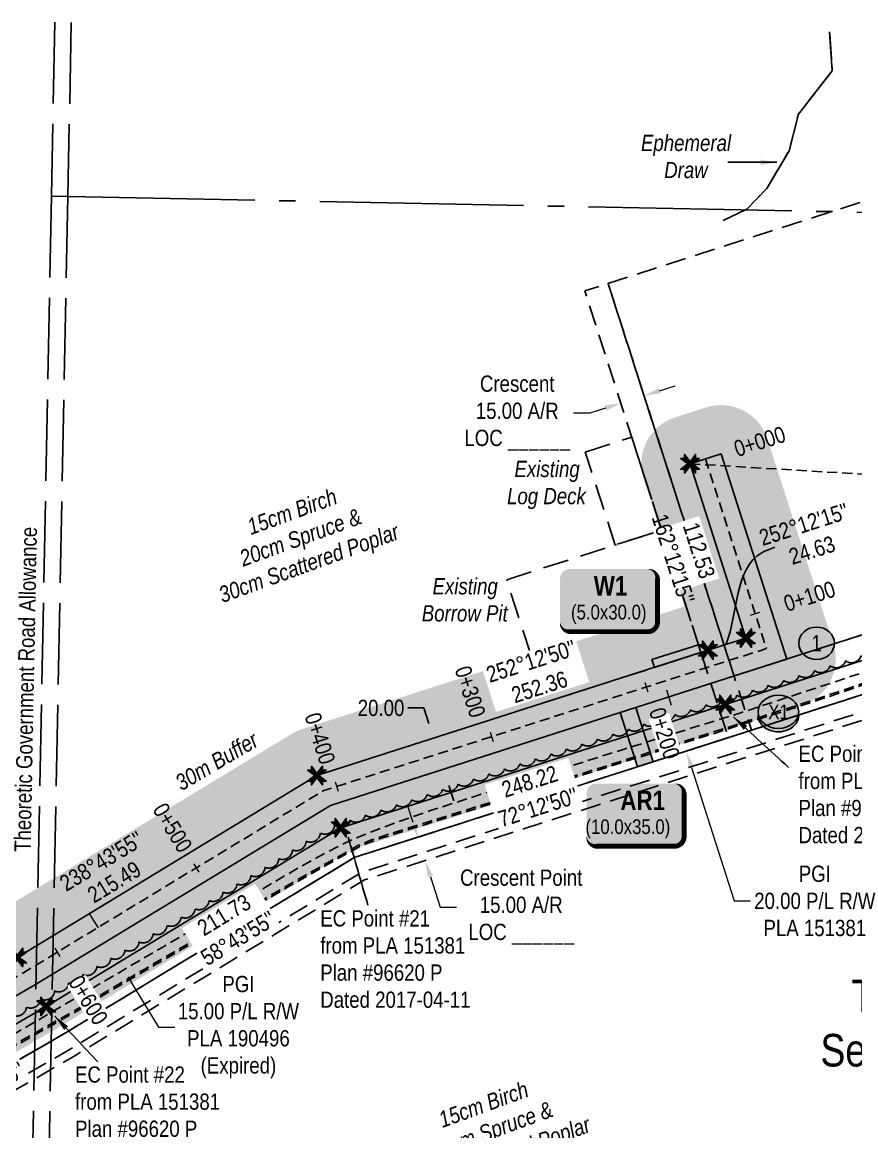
# Model space of a CAD drawing. Extents: x 407349 to 413136, y 6049626 to 6052845.
# Drawn here: x 410971 to 411483, y 6050154 to 6050836 of the extents above; entities that cross this region are included whole.
import ezdxf
from ezdxf.enums import TextEntityAlignment as Align

# ---------------------------------------------------------------- set-up
doc = ezdxf.new("R2010")
doc.units = 0
doc.header["$LTSCALE"] = 5
doc.header["$PDSIZE"] = 5
for name, pattern in [('0', [1, 1, 0]), ('foc-ACCESSROAD', [3.75, 2.5, -1.25]), ('foc-QUARTERLINE', [33, 25, -3, 2, -3]), ('foc-TIELINE', [1.875, 1.25, -0.625]), ('foc-TOPO-ephemeral', [6.25, 3.125, -0.625, 0.625, -0.625, 0.625, -0.625]), ('foc-UNSURVEYED', [12.5, 10, -2.5]), ('HIDDEN2', [4.7625, 3.175, -1.5875]), ('UG_PIPE', [1.875, 1.25, -0.625])]:
    doc.linetypes.add(name, pattern=pattern)
doc.layers.get('Defpoints').update_dxf_attribs({"color": 9})
for name, color, linetype in [('AS-PIPE-UG', 44, 'UG_PIPE'), ('C-WS', 13, 'foc-ACCESSROAD'), ('F-AR', 190, 'foc-ACCESSROAD'), ('F-RW', 190, 'Continuous'), ('L-BD', 7, 'Continuous'), ('L-DESC', 3, 'Continuous'), ('L-MON', 1, 'Continuous'), ('L-QSEC', 8, 'foc-QUARTERLINE'), ('L-ROAD-T', 7, 'Continuous'), ('L-TIE', 7, 'foc-TIELINE'), ('L-USEC', 7, 'foc-UNSURVEYED'), ('P-BUFFER-H 30m', 51, 'Continuous'), ('P-BUFFER-T', 40, 'Continuous'), ('P-CROSSINGS', 250, 'Continuous'), ('P-ELEVATION', 7, 'Continuous'), ('P-PROPOSED', 10, 'Continuous'), ('P-PROPOSED-H', 21, 'Continuous'), ('P-TEMP-BLOCKS', 250, 'Continuous'), ('P-TEMP-H', 41, 'Continuous'), ('P-TEMP_WORKSPACE', 46, 'Continuous'), ('P-TXT', 4, 'Continuous'), ('P-WORKAREA', 113, 'Continuous'), ('P-WORKAREA-H', 111, 'Continuous'), ('T-BUSH', 110, '0'), ('T-BUSH-T', 110, 'Continuous'), ('T-DRAW', 143, 'foc-TOPO-ephemeral'), ('T-EXISTING TFA', 220, 'HIDDEN2'), ('T-EXISTING TFA-T', 220, 'Continuous'), ('T-TIE', 201, 'foc-TIELINE'), ('T-WATER-T', 170, 'Continuous')]:
    doc.layers.add(name, color=color, linetype=linetype)
for name, color, linetype, lineweight in [('C-AR-T', 13, 'Continuous', 9), ('F-AR-T', 190, 'Continuous', 9), ('F-RW-T', 190, 'Continuous', 9), ('T-TIE-T', 201, 'Continuous', 18)]:
    doc.layers.add(name, color=color, linetype=linetype, lineweight=lineweight)
doc.styles.add('175L', font='ARIALN.TTF', dxfattribs={"height": 20})
doc.styles.add('80', font='ARIALN.TTF', dxfattribs={"height": 10})
doc.styles.add('80CG', font='ARIALN.TTF', dxfattribs={"height": 10})
doc.styles.add('80L', font='ARIALN.TTF', dxfattribs={"height": 10})
doc.styles.add('BOLD', font='ARIALNB.TTF')
doc.styles.add('Crossing', font='ARIALN.TTF', dxfattribs={"height": 10})
doc.styles.add('foc-LtypeFont', font='ARIALN.TTF', dxfattribs={"height": 7.35})
doc.linetypes.add('foc-TOPO-flowdirection-NOLINE', pattern='A,0,[">",foc-LtypeFont,S=0.3,R=0,X=0,Y=-0.945],-20,[">",foc-LtypeFont,S=0.3,R=0,X=0,Y=-0.945],0', length=20)
doc.dimstyles.new('Compass 5 000', dxfattribs={"dimscale": 5, "dimtxt": 9, "dimasz": 2, "dimexe": 0.2, "dimexo": 0.0625, "dimgap": 0.5, "dimtad": 0, "dimtih": 1, "dimtoh": 1, "dimzin": 0, "dimdsep": 46, "dimtxsty": '80CG', "dimcen": 0.1, "dimse1": 1, "dimse2": 1, "dimclrd": 256, "dimclrt": 256, "dimaunit": 1, "dimadec": 4, "dimazin": 0, "dimtfac": 0.06, "dimtofl": 0, "dimtmove": 0, "dimatfit": 1, "dimfxl": 0.2, "dimtolj": 1, "dimtzin": 0, "dimlwd": -1, "dimarcsym": 0})

# ---------------------------------------------------------------- blocks, each defined once
blk = doc.blocks.new('*D44')
at = {"layer": 'Defpoints', "color": 0, "transparency": 16777216}
for p in [(411435.49, 6050426.09), (411373.08, 6050406.12), (411441.58, 6050407.06)]:
    blk.add_point(p, dxfattribs=at)
at = {"layer": 'F-RW-T', "transparency": 16777216}
for p, q in [((411370.04, 6050415.64), (411366.99, 6050425.17)), ((411382.22, 6050377.56), (411408.47, 6050295.54)), ((411408.47, 6050295.54), (411418.47, 6050295.54))]:
    blk.add_line(p, q, dxfattribs=at)
for points in [[(411371.62, 6050416.15), (411368.45, 6050415.13), (411373.08, 6050406.12)], [(411383.81, 6050378.07), (411380.63, 6050377.06), (411379.17, 6050387.09)]]:
    blk.add_solid(points, dxfattribs=at)
at = {"layer": 'F-RW-T', "transparency": 16777216, "insert": (411458.01, 6050295.54), "char_height": 10, "attachment_point": 5, "style": '80CG'}
blk.add_mtext('\\A1;PGI\\P20.00 P/L R/W\\PPLA 151381', dxfattribs=at)
blk = doc.blocks.new('*D52')
at = {"layer": 'Defpoints', "color": 0, "transparency": 16777216}
for p in [(411088.55, 6050310.12), (411096.33, 6050297.28), (411030.79, 6050257.53)]:
    blk.add_point(p, dxfattribs=at)
at = {"layer": 'F-RW-T', "transparency": 16777216}
for p, q in [((411017.82, 6050278.92), (411012.63, 6050287.47)), ((411035.97, 6050248.98), (411054.79, 6050217.96)), ((411054.79, 6050217.96), (411064.79, 6050217.96))]:
    blk.add_line(p, q, dxfattribs=at)
for points in [[(411019.24, 6050279.79), (411016.39, 6050278.06), (411023, 6050270.37)], [(411037.4, 6050249.85), (411034.55, 6050248.12), (411030.79, 6050257.53)]]:
    blk.add_solid(points, dxfattribs=at)
at = {"layer": 'F-RW-T', "transparency": 16777216, "insert": (411103.87, 6050217.96), "char_height": 10, "attachment_point": 5, "style": '80CG'}
blk.add_mtext('\\A1;PGI\\P15.00 P/L R/W\\PPLA 190496\\P(Expired)', dxfattribs=at)
blk = doc.blocks.new('*D57')
at = {"layer": 'Defpoints', "color": 0, "transparency": 16777216}
for p in [(411214.94, 6050392.22), (411223.99, 6050395.12), (411221.04, 6050373.19)]:
    blk.add_point(p, dxfattribs=at)
at = {"layer": 'P-TXT', "transparency": 16777216}
for p, q in [((411217.88, 6050414.17), (411207.88, 6050414.17)), ((411220.94, 6050404.65), (411217.88, 6050414.17)), ((411233.14, 6050366.57), (411236.2, 6050357.04))]:
    blk.add_line(p, q, dxfattribs=at)
for points in [[(411222.52, 6050405.16), (411219.35, 6050404.14), (411223.99, 6050395.12)], [(411234.73, 6050367.07), (411231.56, 6050366.06), (411230.09, 6050376.09)]]:
    blk.add_solid(points, dxfattribs=at)
at = {"layer": 'P-TXT', "transparency": 16777216, "insert": (411191.49, 6050414.17), "char_height": 10, "attachment_point": 5, "style": '80CG'}
blk.add_mtext('\\A1;20.00', dxfattribs=at)
blk = doc.blocks.new('*U60')
h = blk.add_hatch(color=191)
edge = h.paths.add_edge_path()
edge.add_line((-24, -20), (24, -20))
edge.add_arc((24, -14), 6, 270, 360)
edge.add_line((30, -14), (30, 12.5))
edge.add_arc((24, 12.5), 6, 0, 90)
edge.add_line((24, 18.5), (-24, 18.5))
edge.add_arc((-24, 12.5), 6, 90, 180)
edge.add_line((-30, 12.5), (-30, -14))
edge.add_arc((-24, -14), 6, 180, 270)
at = {"color": 250, "flags": 128}
blk.add_lwpolyline([(-24, -20, 3, 3, 0), (24, -20, 3, 3, 0.414214), (30, -14, 3, 3, 0), (30, 12.5, 3, 0, 0.414214), (24, 18.5, 0, 0, 0), (-24, 18.5, 0, 0, 0.414214), (-30, 12.5, 0, 0, 0), (-30, -14, 0, 3, 0.414214)], format="xyseb", close=True, dxfattribs=at)
at = {"flags": 128}
blk.add_lwpolyline([(-15.26, -12.95, 0, 7.5, 0), (0, 0, 0, 0, 0)], format="xyseb", dxfattribs=at)
at = {"color": 250}
for tag, p, height, style in [('TEMP_AREA_W1_001', (-9.21, 2.24), 12, 'BOLD'), ('ENTER_TEXT_001', (-30.66, -12.47), 9, '80')]:
    blk.add_attdef(tag, p, '', height=height, dxfattribs=dict(at, style=style))
blk = doc.blocks.new('*D62')
at = {"layer": 'Defpoints', "color": 0, "transparency": 16777216}
for p in [(411194.73, 6050328), (411218.81, 6050319.98), (411199.3, 6050313.72)]:
    blk.add_point(p, dxfattribs=at)
at = {"layer": 'F-AR-T', "transparency": 16777216}
for p, q in [((411211.18, 6050343.78), (411208.13, 6050353.3)), ((411221.86, 6050310.45), (411227.85, 6050291.76)), ((411227.85, 6050291.76), (411237.85, 6050291.76))]:
    blk.add_line(p, q, dxfattribs=at)
for points in [[(411212.77, 6050344.28), (411209.59, 6050343.27), (411214.23, 6050334.25)], [(411223.45, 6050310.96), (411220.27, 6050309.94), (411218.81, 6050319.98)]]:
    blk.add_solid(points, dxfattribs=at)
at = {"layer": 'F-AR-T', "transparency": 16777216, "insert": (411277.62, 6050291.76), "char_height": 10, "attachment_point": 5, "style": '80CG'}
blk.add_mtext('\\A1;Crescent Point\\P15.00 A/R^JLOC ______', dxfattribs=at)
blk = doc.blocks.new('*D64')
at = {"layer": 'C-AR-T', "transparency": 16777216}
for p, q in [((411362.62, 6050609.18), (411372.14, 6050612.24)), ((411319.78, 6050595.43), (411309.78, 6050595.43)), ((411329.3, 6050598.49), (411319.78, 6050595.43))]:
    blk.add_line(p, q, dxfattribs=at)
for points in [[(411362.11, 6050610.77), (411363.13, 6050607.6), (411353.1, 6050606.13)], [(411328.79, 6050600.08), (411329.81, 6050596.9), (411338.82, 6050601.55)]]:
    blk.add_solid(points, dxfattribs=at)
at = {"layer": 'Defpoints', "color": 0, "transparency": 16777216}
for p in [(411351.35, 6050611.56), (411337.08, 6050606.97), (411338.82, 6050601.55)]:
    blk.add_point(p, dxfattribs=at)
at = {"layer": 'C-AR-T', "transparency": 16777216, "insert": (411275.17, 6050595.43), "char_height": 10, "attachment_point": 5, "style": '80CG'}
blk.add_mtext('\\A1;Crescent\\P15.00 A/R\\PLOC ______', dxfattribs=at)
blk = doc.blocks.new('*U65')
h = blk.add_hatch(color=111)
edge = h.paths.add_edge_path()
edge.add_line((-24, -20), (24, -20))
edge.add_arc((24, -14), 6, 270, 360)
edge.add_line((30, -14), (30, 12.5))
edge.add_arc((24, 12.5), 6, 0, 90)
edge.add_line((24, 18.5), (-24, 18.5))
edge.add_arc((-24, 12.5), 6, 90, 180)
edge.add_line((-30, 12.5), (-30, -14))
edge.add_arc((-24, -14), 6, 180, 270)
at = {"color": 250, "flags": 128}
blk.add_lwpolyline([(-24, -20, 3, 3, 0), (24, -20, 3, 3, 0.414214), (30, -14, 3, 3, 0), (30, 12.5, 3, 0, 0.414214), (24, 18.5, 0, 0, 0), (-24, 18.5, 0, 0, 0.414214), (-30, 12.5, 0, 0, 0), (-30, -14, 0, 3, 0.414214)], format="xyseb", close=True, dxfattribs=at)
at = {"flags": 128}
blk.add_lwpolyline([(-18.38, -7.8, 0, 7.5, 0), (0, 0, 0, 0, 0)], format="xyseb", dxfattribs=at)
at = {"color": 250}
for tag, p, height, style in [('TEMP_AREA_W1_001', (-9.21, 2.24), 12, 'BOLD'), ('ENTER_TEXT_001', (-30.66, -12.47), 9, '80')]:
    blk.add_attdef(tag, p, '', height=height, dxfattribs=dict(at, style=style))
blk = doc.blocks.new('TEMP')
h = blk.add_hatch(color=255)
h.dxf.hatch_style = 1
h.paths.add_polyline_path([(0, 0.25), (-0.67, 1.15), (-0.67, 0.67), (-1.15, 0.67), (-0.25, 0), (-1.15, -0.67), (-0.67, -0.67), (-0.67, -1.15), (0, -0.25), (0.67, -1.15), (0.67, -0.67), (1.15, -0.67), (0.25, 0), (1.15, 0.67), (0.67, 0.67), (0.67, 1.15)])
h.paths.add_polyline_path([(0.57, 0.85), (0.57, 0.57), (0.85, 0.57), (0.08, 0), (0.85, -0.57), (0.57, -0.57), (0.57, -0.85), (0, -0.08), (-0.57, -0.85), (-0.57, -0.57), (-0.85, -0.57), (-0.08, 0), (-0.85, 0.57), (-0.57, 0.57), (-0.57, 0.85), (0, 0.08)], flags=16)
h = blk.add_hatch(color=1)
h.dxf.hatch_style = 1
h.paths.add_polyline_path([(0, 0.08), (-0.57, 0.85), (-0.57, 0.57), (-0.85, 0.57), (-0.08, 0), (-0.85, -0.57), (-0.57, -0.57), (-0.57, -0.85), (0, -0.08), (0.57, -0.85), (0.57, -0.57), (0.85, -0.57), (0.08, 0), (0.85, 0.57), (0.57, 0.57), (0.57, 0.85)])
at = {"color": 1}
for p, q in [((-0.08, 0), (0.08, 0)), ((0, 0.08), (0, -0.08))]:
    blk.add_line(p, q, dxfattribs=at)
at = {"color": 255, "flags": 128}
blk.add_lwpolyline([(-0.25, 0), (-1.15, 0.67), (-0.67, 0.67), (-0.67, 1.15), (0, 0.25), (0.67, 1.15), (0.67, 0.67), (1.15, 0.67), (0.25, 0), (1.15, -0.67), (0.67, -0.67), (0.67, -1.15), (0, -0.25), (-0.67, -1.15), (-0.67, -0.67), (-1.15, -0.67)], close=True, dxfattribs=at)
at = {"color": 1, "flags": 128}
blk.add_lwpolyline([(-0.08, 0), (-0.85, 0.57), (-0.57, 0.57), (-0.57, 0.85), (0, 0.08), (0.57, 0.85), (0.57, 0.57), (0.85, 0.57), (0.08, 0), (0.85, -0.57), (0.57, -0.57), (0.57, -0.85), (0, -0.08), (-0.57, -0.85), (-0.57, -0.57), (-0.85, -0.57)], close=True, dxfattribs=at)
blk = doc.blocks.new('xing2')
h = blk.add_hatch(color=50)
h.dxf.hatch_style = 1
edge = h.paths.add_edge_path()
edge.add_ellipse((0, 0), major_axis=(-12.5, 0), ratio=0.816297, start_angle=0, end_angle=360)
h = blk.add_hatch(color=250)
h.dxf.hatch_style = 1
edge = h.paths.add_edge_path()
edge.add_ellipse((0, -2.05), major_axis=(-12.5, 0), ratio=0.816297, start_angle=0, end_angle=180)
edge.add_line((12.5, -2.05), (12.5, 0))
edge.add_ellipse((0, 0), major_axis=(-12.5, 0), ratio=0.816297, start_angle=0, end_angle=180, ccw=False)
edge.add_line((-12.5, 0), (-12.5, -2.05))
at = {"color": 250}
blk.add_ellipse((0, 0), major_axis=(-12.5, 0), ratio=0.816297, dxfattribs=at)
blk.add_ellipse((0, -2.05), major_axis=(-12.5, 0), ratio=0.816297, start_param=0, end_param=3.141593, dxfattribs=at)
at = {"color": 250, "style": 'Crossing'}
blk.add_attdef('CROSSING', text='', height=9, dxfattribs=at).set_placement((0.09, 0.02), align=Align.MIDDLE_CENTER)
at = {"color": 250, "style": 'Crossing', "flags": 1}
for tag, p in [('OWNER', (0.09, -12.49)), ('DESCRIPTION', (0.09, -25.77)), ('LOCATION', (0.09, -39.3)), ('DWG_REF', (0.09, -52.84))]:
    blk.add_attdef(tag, text='', height=9, dxfattribs=at).set_placement(p, align=Align.MIDDLE_CENTER)
blk = doc.blocks.new('*U83')
at = {"layer": 'P-ELEVATION'}
h = blk.add_hatch(color=111, dxfattribs=at)
h.dxf.hatch_style = 1
edge = h.paths.add_edge_path()
edge.add_ellipse((0, 0), major_axis=(-10.94, 0), ratio=0.913794, start_angle=0, end_angle=360)
at = {"layer": 'P-ELEVATION', "color": 7, "flags": 128}
blk.add_lwpolyline([(0, 0, 5, 0, 0), (-30.83, -3.24, 0, 0, 0)], format="xyseb", dxfattribs=at)
at = {"layer": 'P-ELEVATION', "color": 7}
blk.add_ellipse((0, 0), major_axis=(-10.94, 0), ratio=0.913794, dxfattribs=at)
at = {"layer": 'P-ELEVATION', "style": '80'}
blk.add_attdef('BEND', text='', height=10, dxfattribs=at).set_placement((0, 0), align=Align.MIDDLE_CENTER)

msp = doc.modelspace()

# ---------------------------------------------------------------- hatches: boundary and pattern name
at = {"layer": 'P-BUFFER-H 30m'}
h = msp.add_hatch(color=256, dxfattribs=at)
h.dxf.hatch_style = 1
h.paths.add_polyline_path([(411428.918, 6050579.549, 0.4142136), (411391.2, 6050598.935), (411372.166, 6050592.825, 0.4142136), (411352.78, 6050555.107), (411377.995, 6050476.564), (411142.926, 6050401.153, 0.0588917), (411136.522, 6050398.23), (410952.689, 6050286.599), (410862.872, 6050234.687), (410827.867, 6050295.258, 0.4142136), (410786.899, 6050306.217), (410769.591, 6050296.214, 0.4142136), (410758.632, 6050255.247), (410818.646, 6050151.402, 0.4142268), (410859.614, 6050140.444), (410993.172, 6050217.638, 0.0054144), (410993.731, 6050217.969), (411172.977, 6050326.815), (411407.545, 6050402.065), (411450.023, 6050415.7, 0.4142233), (411469.41, 6050453.418)])
h.paths.add_polyline_path([(411440.858, 6050444.252), (411398.38, 6050430.617), (411160.443, 6050354.285), (410978.167, 6050243.6), (410844.609, 6050166.406), (410784.595, 6050270.251), (410801.904, 6050280.254), (410851.914, 6050193.719), (410967.975, 6050260.8), (411152.086, 6050372.599), (411392.27, 6050449.651), (411415.713, 6050457.176), (411381.332, 6050564.273), (411400.366, 6050570.384)], flags=16)
at = {"layer": 'P-PROPOSED-H'}
h = msp.add_hatch(color=256, dxfattribs=at)
h.dxf.hatch_style = 1
h.paths.add_polyline_path([(411400.366, 6050570.384), (411440.858, 6050444.252), (411398.38, 6050430.617), (411160.443, 6050354.285), (410978.167, 6050243.6), (410844.609, 6050166.406), (410784.595, 6050270.251), (410801.904, 6050280.254), (410851.914, 6050193.719), (410967.975, 6050260.8), (411152.086, 6050372.599), (411392.27, 6050449.651), (411415.713, 6050457.176), (411381.332, 6050564.273)])
at = {"layer": 'P-TEMP-H'}
h = msp.add_hatch(color=256, dxfattribs=at)
h.dxf.hatch_style = 1
h.paths.add_polyline_path([(411388.015, 6050448.286), (411386.487, 6050453.045), (411357.935, 6050443.885), (411359.461, 6050439.126)])
at = {"layer": 'P-WORKAREA-H'}
h = msp.add_hatch(color=256, dxfattribs=at)
h.dxf.hatch_style = 1
h.paths.add_polyline_path([(411349.142, 6050378.08), (411338.455, 6050411.393), (411347.973, 6050414.446), (411358.66, 6050381.134)])

# ---------------------------------------------------------------- linework, layer by layer
at = {"layer": 'AS-PIPE-UG', "flags": 128}
for points in [[(411888.425, 6050524.977), (411881.155, 6050525.191), (411863.163, 6050525.365), (411846.61, 6050525.919), (411837.046, 6050526.226), (411827.506, 6050526.707), (411819.728, 6050526.732), (411811.233, 6050526.538), (411801.288, 6050525.921), (411791.771, 6050524.868), (411784.843, 6050523.751), (411778.908, 6050522.765), (411773.949, 6050521.859), (411767.502, 6050520.548), (411761.874, 6050519.023), (411752.625, 6050516.747), (411730.957, 6050509.975), (411710.605, 6050503.324), (411699.877, 6050499.537), (411688.214, 6050495.086), (411671.159, 6050489.172), (411644.279, 6050480.471), (411616.932, 6050471.917), (411593.151, 6050464.149), (411569.138, 6050456.493), (411545.818, 6050448.726), (411523.38, 6050441.363), (411499.136, 6050433.215), (411474.7, 6050424.902), (411451.626, 6050417.24), (411428.954, 6050410.065), (411408.312, 6050403.436), (411384.155, 6050395.754), (411362.015, 6050388.709), (411338.626, 6050381.336), (411315.85, 6050374.143), (411292.647, 6050366.832), (411269.177, 6050359.434), (411246.029, 6050352.171), (411218.524, 6050343.588), (411198.539, 6050337.304), (411191.283, 6050334.999), (411185.075, 6050332.883), (411177.304, 6050329.589), (411158.928, 6050319.238), (411133.203, 6050304.643), (411112.697, 6050292.619), (411092.832, 6050280.758), (411071.224, 6050268.217), (411046.282, 6050253.711), (411023.819, 6050240.53), (411004.91, 6050229.165), (410981.58, 6050216.001), (410956.979, 6050202.003), (410934.835, 6050189.54), (410915.882, 6050179.049), (410894.101, 6050166.311), (410873.952, 6050154.293), (410852.528, 6050141.42), (410833.728, 6050131.045), (410822.319, 6050125.21), (410796.419, 6050164.643), (410778.099, 6050193.866)], [(411888.395, 6050523.978), (411881.136, 6050524.192), (411863.142, 6050524.366), (411846.577, 6050524.92), (411837.005, 6050525.227), (411827.48, 6050525.707), (411819.737, 6050525.732), (411811.276, 6050525.539), (411801.374, 6050524.925), (411791.905, 6050523.878), (411785.005, 6050522.764), (411779.08, 6050521.78), (411774.138, 6050520.878), (411767.732, 6050519.575), (411762.124, 6050518.055), (411752.894, 6050515.784), (411731.262, 6050509.023), (411710.927, 6050502.378), (411700.221, 6050498.598), (411688.556, 6050494.147), (411671.477, 6050488.224), (411644.582, 6050479.519), (411617.236, 6050470.965), (411593.458, 6050463.198), (411569.448, 6050455.543), (411546.132, 6050447.777), (411523.695, 6050440.414), (411499.457, 6050432.268), (411475.018, 6050423.955), (411451.935, 6050416.289), (411429.257, 6050409.113), (411408.616, 6050402.484), (411384.458, 6050394.801), (411362.317, 6050387.756), (411338.927, 6050380.383), (411316.151, 6050373.19), (411292.947, 6050365.879), (411269.477, 6050358.48), (411246.328, 6050351.217), (411218.823, 6050342.634), (411198.841, 6050336.351), (411191.596, 6050334.05), (411185.432, 6050331.949), (411177.746, 6050328.691), (411159.42, 6050318.368), (411133.703, 6050303.778), (411113.206, 6050291.759), (411093.339, 6050279.897), (411071.726, 6050267.353), (411046.786, 6050252.848), (411024.329, 6050239.671), (411005.414, 6050228.301), (410982.073, 6050215.132), (410957.471, 6050201.133), (410935.322, 6050188.667), (410916.377, 6050178.18), (410894.609, 6050165.45), (410874.465, 6050153.435), (410853.027, 6050140.554), (410834.198, 6050130.162), (410821.976, 6050123.912), (410795.578, 6050164.103), (410777.252, 6050193.335)], [(411690.543, 6050501.266), (411622.466, 6050479.663), (411554.578, 6050458.635), (411487.286, 6050435.821), (411412.038, 6050411.079), (411340.33, 6050388.725), (411257.272, 6050362.47), (411221.35, 6050350.946), (411206.775, 6050345.921), (411199.154, 6050343.175), (411185.619, 6050338.098), (411173.7, 6050333.099), (411164.409, 6050328.706), (411154.065, 6050323.276), (411138.259, 6050314.407), (411124.361, 6050306.303), (411055.194, 6050266.006), (410988.133, 6050226.591), (410908.518, 6050180.006), (410838.235, 6050139.433)]]:
    msp.add_lwpolyline(points, dxfattribs=at)
at = {"layer": 'C-WS', "flags": 128}
for points in [[(411330.928, 6050675.188), (411633.423, 6050772.287), (411711.458, 6050529.181), (411699.506, 6050527.082), (411580.168, 6050488.969), (411408.401, 6050433.833)], [(411419.093, 6050400.523), (411404.817, 6050395.941), (411316.652, 6050670.606), (411330.928, 6050675.188)]]:
    msp.add_lwpolyline(points, close=True, dxfattribs=at)
at = {"layer": 'F-AR', "flags": 128}
for points in [[(412541.944, 6050406.895), (412541.944, 6050406.895), (412467.501, 6050488.77), (412451.468, 6050500.022), (411893.06, 6050515.421), (411830.917, 6050514.468), (411785.082, 6050516.47), (411707.892, 6050493.035), (411590.836, 6050455.651), (411409.067, 6050397.304), (411175.067, 6050322.236), (410996.186, 6050213.613, -0.0054144), (410995.814, 6050213.392), (410815.385, 6050109.108), (410701.028, 6050043.046), (410701.154, 6050043.022), (410723.675, 6050038.813), (410822.888, 6050096.127), (411003.317, 6050200.411, 0.0054144), (411003.968, 6050200.797), (411181.334, 6050308.501), (411413.649, 6050383.028), (411595.408, 6050441.372), (411711.486, 6050478.443), (411786.987, 6050501.379), (411830.705, 6050499.469), (411893.29, 6050500.43), (412446.547, 6050485.158), (412457.526, 6050477.453), (412529.001, 6050398.288), (412541.923, 6050406.919)], [(411893.06, 6050515.421), (411830.917, 6050514.468), (411785.082, 6050516.47), (411707.892, 6050493.035), (411590.836, 6050455.651), (411409.067, 6050397.304), (411175.067, 6050322.236), (410996.186, 6050213.613, -0.0054144), (410995.814, 6050213.392), (410815.385, 6050109.108), (410701.028, 6050043.046), (410701.154, 6050043.022), (410716.253, 6050040.2), (410820.514, 6050100.43), (411000.942, 6050204.714, 0.0054144), (411001.501, 6050205.045), (411179.372, 6050313.056), (411412.248, 6050387.763), (411594.011, 6050446.108), (411710.991, 6050483.467), (411786.478, 6050506.385), (411830.902, 6050504.445), (411893.34, 6050505.403), (412448.187, 6050490.113), (412460.851, 6050481.226), (412533.585, 6050401.231)]]:
    msp.add_lwpolyline(points, format="xyb", dxfattribs=at)
at = {"layer": 'F-RW', "flags": 128}
for points in [[(410831.628, 6050158.903), (410978.167, 6050243.6), (411160.443, 6050354.285), (411398.38, 6050430.617), (411580.168, 6050488.969), (411699.506, 6050527.082), (411708.476, 6050528.657), (411826.561, 6050549.375), (411831.35, 6050549.442), (411893.311, 6050550.397), (411893.952, 6050550.379), (412458.443, 6050534.828)], [(410785.31, 6050209.07), (410826.15, 6050138.42), (410985.81, 6050230.7), (411166.71, 6050340.55), (411402.96, 6050416.34), (411584.74, 6050474.69), (411703.1, 6050512.49), (411711.07, 6050513.89), (411827.97, 6050534.4), (411831.57, 6050534.45), (411893.22, 6050535.4), (411893.539, 6050535.391), (412458.03, 6050519.84)], [(412458.03, 6050519.84), (411893.22, 6050535.4), (411831.57, 6050534.45), (411827.97, 6050534.4), (411711.07, 6050513.89), (411703.1, 6050512.49), (411584.74, 6050474.69), (411402.96, 6050416.34), (411166.71, 6050340.55), (410985.81, 6050230.7), (410826.15, 6050138.42)], [(410826.15, 6050138.42), (410985.81, 6050230.7), (411166.71, 6050340.55), (411402.96, 6050416.34), (411584.74, 6050474.69), (411703.1, 6050512.49), (411711.07, 6050513.89), (411827.97, 6050534.4), (411831.57, 6050534.45), (411893.22, 6050535.4), (411893.539, 6050535.391), (412458.03, 6050519.84)], [(412451.468, 6050500.022), (411893.099, 6050515.405), (411831.863, 6050514.461), (411829.848, 6050514.433), (411714.529, 6050494.2), (411707.892, 6050493.035), (411590.836, 6050455.651), (411409.067, 6050397.304), (411175.067, 6050322.236), (410996.001, 6050213.5), (410815.385, 6050109.108)]]:
    msp.add_lwpolyline(points, dxfattribs=at)
at = {"layer": 'L-QSEC'}
msp.add_line((410988.999, 6050728.815), (411757.524, 6050713.536), dxfattribs=at)
at = {"layer": 'L-TIE'}
msp.add_line((411381.332, 6050564.273), (412451.46, 6050500.02), dxfattribs=at)
at = {"layer": 'L-USEC'}
for p, q in [((410991.096, 6050835.75), (410988.999, 6050728.815)), ((411001.149, 6050835.626), (410999.052, 6050728.609)), ((410988.999, 6050728.815), (410973.239, 6049924.66)), ((410999.052, 6050728.609), (410983.291, 6049924.46))]:
    msp.add_line(p, q, dxfattribs=at)
at = {"layer": 'P-PROPOSED'}
msp.add_lwpolyline([(411400.366, 6050570.384), (411440.858, 6050444.252), (411398.38, 6050430.617), (411160.443, 6050354.285), (410978.167, 6050243.6), (410844.609, 6050166.406), (410784.595, 6050270.251), (410801.904, 6050280.254), (410851.914, 6050193.719), (410967.975, 6050260.8), (411152.086, 6050372.599), (411392.27, 6050449.651), (411415.713, 6050457.176), (411381.332, 6050564.273)], close=True, dxfattribs=at)
at = {"layer": 'P-TEMP_WORKSPACE', "flags": 128}
msp.add_lwpolyline([(411388.015, 6050448.286), (411386.487, 6050453.045), (411357.935, 6050443.885), (411359.461, 6050439.126)], close=True, dxfattribs=at)
at = {"layer": 'P-WORKAREA'}
msp.add_lwpolyline([(411349.142, 6050378.08), (411338.455, 6050411.393), (411347.973, 6050414.446), (411358.66, 6050381.134)], close=True, dxfattribs=at)
at = {"layer": 'T-BUSH', "flags": 128}
msp.add_lwpolyline([(411688.601, 6050512.308, -0.5205671), (411678.862, 6050514.555, -0.5205671), (411669.122, 6050516.803, -0.5205671), (411659.382, 6050519.051, -0.5205671), (411649.643, 6050521.298, -0.5205671), (411653.825, 6050519.285, -0.5205671), (411663.155, 6050515.697, -0.5205671), (411672.484, 6050512.109, -0.5205671), (411676.22, 6050508.647, -0.5205671), (411666.738, 6050505.484, -0.5205671), (411657.257, 6050502.32, -0.5205671), (411647.775, 6050499.157, -0.5205671), (411638.293, 6050495.994, -0.5205671), (411628.811, 6050492.831, -0.5205671), (411619.325, 6050489.68, -0.5205671), (411609.703, 6050486.975, -0.5205671), (411600.08, 6050484.271, -0.5205671), (411590.457, 6050481.567, -0.5205671), (411580.834, 6050478.863, -0.5205671), (411571.211, 6050476.159, -0.5205671), (411561.588, 6050473.454, -0.5205671), (411551.975, 6050470.722, -0.5205671), (411542.609, 6050467.23, -0.5205671), (411533.243, 6050463.737, -0.5205671), (411523.878, 6050460.245, -0.5205671), (411514.512, 6050456.752, -0.5205671), (411505.147, 6050453.26, -0.5205671), (411495.781, 6050449.767, -0.5205671), (411486.415, 6050446.275, -0.5205671), (411476.92, 6050443.16, -0.5205671), (411467.389, 6050440.148, -0.5205671), (411457.858, 6050437.135, -0.5205671), (411448.327, 6050434.123, -0.5205671), (411438.796, 6050431.111, -0.5205671), (411429.265, 6050428.098, -0.5205671), (411419.734, 6050425.086, -0.5205671), (411410.203, 6050422.074, -0.5205671), (411400.665, 6050419.085, -0.5205671), (411391.126, 6050416.099, -0.5205671), (411381.587, 6050413.113, -0.5205671), (411372.048, 6050410.127, -0.5205671), (411362.508, 6050407.142, -0.5205671), (411352.969, 6050404.156, -0.5205671), (411343.43, 6050401.17, -0.5205671), (411333.899, 6050398.158, -0.5205671), (411324.386, 6050395.091, -0.5205671), (411314.872, 6050392.024, -0.5205671), (411305.359, 6050388.957, -0.5205671), (411295.845, 6050385.889, -0.5205671), (411286.332, 6050382.822, -0.5205671), (411276.819, 6050379.755, -0.5205671), (411267.305, 6050376.688, -0.5205671), (411257.792, 6050373.621, -0.5205671), (411248.299, 6050370.492, -0.5205671), (411238.82, 6050367.318, -0.5205671), (411229.342, 6050364.145, -0.5205671), (411219.864, 6050360.971, -0.5205671), (411210.384, 6050357.8, -0.5205671), (411200.905, 6050354.629, -0.5205671), (411191.426, 6050351.458, -0.5205671), (411181.946, 6050348.288, -0.5205671), (411172.467, 6050345.117, -0.5205671), (411162.988, 6050341.946, -0.5205671), (411154.198, 6050337.233, -0.5205671), (411145.525, 6050332.265, -0.5205671), (411137.095, 6050326.894, -0.5205671), (411128.665, 6050321.523, -0.5205671), (411120.198, 6050316.213, -0.5205671), (411111.604, 6050311.109, -0.5205671), (411103.009, 6050306.005, -0.5205671), (411094.415, 6050300.901, -0.5205671), (411085.821, 6050295.797, -0.5205671), (411077.226, 6050290.693, -0.5205671), (411068.632, 6050285.589, -0.5205671), (411060.038, 6050280.485, -0.5205671), (411051.444, 6050275.381, -0.5205671), (411042.808, 6050270.348, -0.5205671), (411034.165, 6050265.328, -0.5205671), (411025.521, 6050260.307, -0.5205671), (411016.878, 6050255.287, -0.5205671), (411008.235, 6050250.266, -0.5205671), (410999.591, 6050245.246, -0.5205671), (410990.948, 6050240.226, -0.5205671), (410982.3, 6050235.212, -0.5205671), (410973.605, 6050230.282, -0.5205671), (410964.91, 6050225.352, -0.5205671), (410956.215, 6050220.421, -0.5205671), (410947.52, 6050215.491, -0.5205671), (410938.825, 6050210.56, -0.5205671), (410930.13, 6050205.63, -0.5205671), (410921.435, 6050200.7, -0.5205671), (410912.74, 6050195.769, -0.5205671), (410904.045, 6050190.839, -0.5205671), (410895.35, 6050185.908, -0.5205671), (410886.655, 6050180.978, -0.5205671), (410882.63, 6050183.917, -0.5205671), (410889.308, 6050190.842, -0.5205671), (410885.415, 6050199.719, -0.5205671), (410881.026, 6050208.7, -0.5205671), (410876.122, 6050217.394, -0.5205671), (410870.8, 6050225.854, -0.5205671), (410865.477, 6050234.315, -0.5205671), (410860.154, 6050242.775, -0.5205671), (410852.479, 6050242.304, -0.5205671), (410843.68, 6050237.562, -0.5205671), (410834.881, 6050232.82, -0.5205671), (410828.943, 6050238.365, -0.5205671), (410823.856, 6050246.97, -0.5205671), (410818.77, 6050255.574, -0.5205671), (410813.683, 6050264.179, -0.5205671), (410808.596, 6050272.783, -0.5205671), (410803.51, 6050281.388, -0.5205671), (410795.102, 6050278.919, -0.5205671), (410789.81, 6050286.45, -0.5205671), (410784.879, 6050295.144, -0.5205671), (410779.948, 6050303.839, -0.5205671), (410775.017, 6050312.534, -0.5205671), (410767.204, 6050309.029, -0.5205671), (410758.904, 6050303.46, -0.5205671), (410750.604, 6050297.89, -0.5205671), (410750.637, 6050290.013, -0.5205671), (410754.89, 6050280.968, -0.5205671), (410759.144, 6050271.923, -0.5205671), (410763.398, 6050262.877, -0.5205671), (410756.608, 6050257.147, -0.5205671), (410748.076, 6050251.941, -0.5205671), (410739.452, 6050246.889, -0.5205671), (410730.765, 6050241.945, -0.5205671), (410722.077, 6050237.002, -0.5205671), (410713.39, 6050232.058, -0.5205671), (410705.127, 6050228.931, -0.5205671), (410699.915, 6050236.647, -0.5205671)], format="xyb", dxfattribs=at)
at = {"layer": 'T-DRAW', "flags": 128}
msp.add_lwpolyline([(411401.728, 6050713.758), (411416.168, 6050720.714), (411428.437, 6050733.536), (411442.156, 6050756.7), (411447.904, 6050779.16), (411468.727, 6050805.76), (411467.068, 6050829.878)], dxfattribs=at)
at = {"layer": 'T-DRAW', "linetype": 'foc-TOPO-flowdirection-NOLINE', "flags": 128}
msp.add_lwpolyline([(411401.728, 6050713.758), (411416.168, 6050720.714), (411428.437, 6050733.536), (411442.156, 6050756.7), (411447.904, 6050779.16), (411468.727, 6050805.76), (411467.068, 6050829.878)], dxfattribs=at)
at = {"layer": 'T-EXISTING TFA', "flags": 128}
for points in [[(411316.991, 6050571.436), (411345.544, 6050580.596), (411363.874, 6050523.492), (411335.321, 6050514.332)], [(411268.696, 6050492.958), (411363.874, 6050523.492), (411388.009, 6050448.305), (411292.83, 6050417.772)]]:
    msp.add_lwpolyline(points, close=True, dxfattribs=at)
at = {"layer": 'T-TIE', "flags": 128}
msp.add_lwpolyline([(411390.849, 6050567.328), (411428.285, 6050450.714), (411395.323, 6050440.134), (411156.264, 6050363.442), (410973.071, 6050252.2), (410848.261, 6050180.062), (410793.249, 6050275.252)], dxfattribs=at)
at = {"layer": 'T-TIE-T'}
for p, q in [((411387.994, 6050566.412), (411393.704, 6050568.245)), ((411418.547, 6050471.24), (411424.257, 6050473.073)), ((411353.637, 6050429.909), (411355.469, 6050424.199)), ((411258.458, 6050399.376), (411260.29, 6050393.665)), ((411163.28, 6050368.842), (411165.112, 6050363.132)), ((411076.391, 6050318.448), (411079.503, 6050313.322)), ((410990.953, 6050266.567), (410994.066, 6050261.441))]:
    msp.add_line(p, q, dxfattribs=at)

# ---------------------------------------------------------------- block references
at = {"xscale": 0.9995596, "yscale": 0.9995596, "zscale": 0.9995596}
msp.add_blockref('*U83', (411459.1, 6050453.953), dxfattribs=at).add_auto_attribs({'BEND': '1'})
at = {"layer": 'L-MON', "color": 6, "xscale": 4.997797999999992, "yscale": 4.997797999999992, "zscale": 4.997797999999992}
for p in [(411381.332, 6050564.273), (411402.96, 6050416.34), (411152.086, 6050372.599), (411166.71, 6050340.55), (410967.975, 6050260.8), (410985.81, 6050230.7)]:
    msp.add_blockref('TEMP', p, dxfattribs=at)
at = {"layer": 'L-MON', "color": 2, "xscale": 4.997797999999992, "yscale": 4.997797999999992, "zscale": 4.997797999999992}
msp.add_blockref('TEMP', (411415.713, 6050457.176), dxfattribs=at)
at = {"layer": 'L-MON', "color": 5, "xscale": 4.997797999999996, "yscale": 4.997797999999996, "zscale": 4.997797999999996}
msp.add_blockref('TEMP', (411392.27, 6050449.651), dxfattribs=at)
at = {"layer": 'P-CROSSINGS', "color": 5}
msp.add_blockref('xing2', (411435.627, 6050411.77), dxfattribs=at).add_auto_attribs({'CROSSING': 'X1'})
at = {"layer": 'P-TEMP-BLOCKS', "color": 2}
ref = msp.add_blockref('*U60', (411331.402, 6050481.056), dxfattribs=dict(at, xscale=0.9995596, yscale=0.9995596, zscale=0.9995596))
ref.add_attrib('TEMP_AREA_W1_001', 'W1', (411322.193, 6050483.3), dxfattribs={"layer": '0', "color": 250, "height": 11.9947, "style": 'BOLD'})
ref.add_attrib('ENTER_TEXT_001', '(5.0x30.0)', (411308.203, 6050468.592), dxfattribs={"layer": '0', "color": 250, "height": 8.996, "style": '80'})
at = {"layer": 'P-TEMP-BLOCKS', "xscale": 0.9995596, "yscale": 0.9995596, "zscale": 0.9995596}
msp.add_blockref('*U65', (411347.726, 6050349.154), dxfattribs=at).add_auto_attribs({'TEMP_AREA_W1_001': 'AR1', 'ENTER_TEXT_001': '(10.0x35.0)'})

# ---------------------------------------------------------------- texts
at = {"layer": 'L-BD', "style": '80L'}
for s, p in [("238°43'55''", (411019.72, 6050320.027)), ('215.49', (411027.502, 6050307.212))]:
    msp.add_text(s, height=9.9956, rotation=31.2679, dxfattribs=at).set_placement(p, align=Align.MIDDLE)
at = {"layer": 'L-BD', "insert": (411422.595, 6050523.125), "char_height": 9.9956, "attachment_point": 1, "rotation": 17.7865, "style": '80L'}
msp.add_mtext_dynamic_manual_height_columns('\\pi0.22254;252°12\'15"\\P\\pi14.108;24.63', width=56.00723, gutter_width=50, heights=[0], dxfattribs=at)
at = {"layer": 'L-DESC', "color": 3, "insert": (411557.617, 6050247.126), "char_height": 20, "width": 190.50014, "attachment_point": 2, "style": '175L'}
msp.add_mtext('Theor. S.W.1/4 \\PSec. 3-65-3-W.6M.', dxfattribs=at)
at = {"layer": 'L-MON', "char_height": 9.9956, "attachment_point": 1, "style": '80L'}
for s, width, insert in [('EC Point #20\\Pfrom PLA 151381\\PPlan #96620 P\\PDated 2017-04-11', 91.80368, (411447.997, 6050391.016)), ('EC Point #21\\Pfrom PLA 151381\\PPlan #96620 P\\PDated 2017-04-11', 93.73676, (411154.138, 6050289.832)), ('EC Point #22\\Pfrom PLA 151381\\PPlan #96620 P\\PDated 2017-04-11', 95.19259, (411003.469, 6050193.839))]:
    msp.add_mtext_dynamic_manual_height_columns(s, width=width, gutter_width=50, heights=[0], dxfattribs=dict(at, insert=insert))
at = {"layer": 'L-ROAD-T', "style": '80L'}
msp.add_text('Theoretic Government Road Allowance', height=9.99564, rotation=88.877107, dxfattribs=at).set_placement((410973.136, 6050425.629), align=Align.MIDDLE_CENTER)
at = {"layer": 'P-BUFFER-T', "insert": (411063.839, 6050371.565), "char_height": 9.9956, "attachment_point": 1, "rotation": 30.566803, "style": '80L'}
msp.add_mtext_dynamic_manual_height_columns('{\\fArial Narrow|b0|i1|c0|p34;30m Buffer}', width=62.19912, gutter_width=50, heights=[0], dxfattribs=at)
at = {"layer": 'T-BUSH-T', "char_height": 9.99564, "attachment_point": 1, "rotation": 20, "style": '80L'}
for insert in [(411078.89, 6050519.196), (411196.481, 6050154.722)]:
    msp.add_mtext_dynamic_manual_height_columns('\\pi31.171;{\\fArial Narrow|b0|i1|c0|p34;15cm Birch\\P\\pi20.098;20cm Spruce &\\P\\pi0.38952;30cm Scattered Poplar}', width=117.63121, gutter_width=50, heights=[0], dxfattribs=dict(at, insert=insert))
at = {"layer": 'T-EXISTING TFA-T', "char_height": 10, "attachment_point": 1, "style": '80L'}
for s, insert in [('\\pi10.953;{\\fArial Narrow|b0|i1|c0|p34;Existing \\P\\pi6.4105;Log Deck}', (411262.51, 6050566.104)), ('\\pi10.953;{\\fArial Narrow|b0|i1|c0|p34;Existing \\P\\pi4.3334;Borrow Pit}', (411212.172, 6050494.026))]:
    msp.add_mtext_dynamic_manual_height_columns(s, width=61.4431, gutter_width=50, heights=[0], dxfattribs=dict(at, insert=insert))
at = {"layer": 'T-TIE-T', "style": '80L'}
for s, rotation, p in [('0+000', 17.798135, (411424.159, 6050578.022)), ('0+100', 17.798135, (411454.712, 6050482.85)), ('0+300', 287.786461, (411246.302, 6050424.167)), ('0+400', 287.786461, (411153.988, 6050395.453)), ('0+500', 301.267864, (411063.426, 6050340.555))]:
    msp.add_text(s, height=9.9956, rotation=rotation, dxfattribs=at).set_placement(p, align=Align.MIDDLE_CENTER)
at = {"layer": 'T-WATER-T', "insert": (411350.871, 6050766.534), "char_height": 9.9956, "attachment_point": 1, "style": '80L'}
msp.add_mtext_dynamic_manual_height_columns('\\pi0.33845;{\\fArial Narrow|b0|i1|c0|p34;Ephemeral\\P\\pi14.599;Draw}', width=55.97995, gutter_width=50, heights=[0], dxfattribs=at)

# ---------------------------------------------------------------- dimensions: what is measured, and where the dimension line sits
at = {"layer": 'C-AR-T', "color": 6}
dim = msp.add_aligned_dim(p1=(411351.354, 6050611.555), p2=(411337.078, 6050606.973), distance=5.7, text='Crescent\\P15.00 A/R\\PLOC ______', dimstyle='Compass 5 000', dxfattribs=at)
dim.commit()
dim.dimension.update_dxf_attribs({"geometry": '*D64', "text_midpoint": (411275.172, 6050595.433)})
at = {"layer": 'F-AR-T', "color": 2}
dim = msp.add_linear_dim(base=(411218.809, 6050319.975), p1=(411194.727, 6050328.001), p2=(411199.304, 6050313.723), angle=287.772642, text='Crescent Point\\P15.00 A/R^JLOC ______', dimstyle='Compass 5 000', dxfattribs=at)
dim.commit()
dim.dimension.update_dxf_attribs({"geometry": '*D62', "text_midpoint": (411277.616, 6050291.755), "dimtype": 161})
at = {"layer": 'F-RW-T'}
for base, p1, p2, angle, text, picture, middle in [((411373.084, 6050406.117), (411441.58, 6050407.061), (411435.49, 6050426.089), 107.746714, 'PGI\\P20.00 P/L R/W\\PPLA 151381', '*D44', (411458.014, 6050295.537)), ((411030.789, 6050257.533), (411088.548, 6050310.118), (411096.333, 6050297.281), 301.233982, 'PGI\\P15.00 P/L R/W\\PPLA 190496\\P(Expired)', '*D52', (411103.874, 6050217.96))]:
    dim = msp.add_linear_dim(base=base, p1=p1, p2=p2, angle=angle, text=text, dimstyle='Compass 5 000', dxfattribs=at)
    dim.commit()
    dim.dimension.update_dxf_attribs({"geometry": picture, "text_midpoint": middle, "dimtype": 161})
at = {"layer": 'P-TXT'}
dim = msp.add_aligned_dim(p1=(411221.037, 6050373.186), p2=(411214.936, 6050392.223), distance=-9.507, text='20.00', dimstyle='Compass 5 000', dxfattribs=at)
dim.commit()
dim.dimension.update_dxf_attribs({"geometry": '*D57', "text_midpoint": (411191.492, 6050414.17)})

# ---------------------------------------------------------------- leaders
at = {"layer": 'L-BD', "path_type": 1}
msp.add_leader([(411403.579, 6050453.508), (411425.493, 6050509.577), (411433.443, 6050513.066)], dimstyle='Compass 5 000', override={"dimgap": 0.5, "dimtad": 0}, dxfattribs=at)
at = {"layer": 'L-MON', "path_type": 1}
for points in [[(411408.037, 6050408.684), (411441.836, 6050377.605)], [(411171.303, 6050334.778), (411183.419, 6050292.941)]]:
    msp.add_leader(points, dimstyle='Compass 5 000', override={"dimgap": 0.5, "dimtad": 0}, dxfattribs=at)
at = {"layer": 'L-MON', "color": 6, "path_type": 1}
msp.add_leader([(410991.134, 6050224.656), (411017.469, 6050196.577)], dimstyle='Compass 5 000', override={"dimgap": 0.5, "dimtad": 0}, dxfattribs=at)
at = {"layer": 'T-WATER-T', "path_type": 1}
msp.add_leader([(411434.696, 6050749.602), (411404.528, 6050749.602)], dimstyle='Compass 5 000', override={"dimgap": 0.5, "dimtad": 0}, dxfattribs=at)

# ---------------------------------------------------------------- next in the draw order: texts
at = {"layer": 'L-BD', "color": 2, "char_height": 9.9956, "attachment_point": 2, "style": '80L', "bg_fill": 3, "box_fill_scale": 1.15, "bg_fill_color": 256, "bg_fill_true_color": 256, "bg_fill_transparency": 0}
for s, insert, width, rotation in [("112.53\\P162°12'15'' ", (411391.681, 6050512.554), 37.30646, 287.7981), ("248.22 72°12'50''", (411281.306, 6050373.779), 51.09008, 17.7865), ("211.73 58°43'55''", (411092.406, 6050291.224), 49.58027, 31.2679), ("184.49 59°58'25''", (410938.535, 6050199.026), 49.58217, 30.027)]:
    msp.add_mtext(s, dxfattribs=dict(at, insert=insert, width=width, rotation=rotation))
at = {"layer": 'L-BD', "insert": (411282.196, 6050447.728), "char_height": 9.9956, "width": 57.15396, "attachment_point": 2, "rotation": 17.7865, "style": '80L', "bg_fill": 3, "box_fill_scale": 1.15, "bg_fill_color": 256, "bg_fill_true_color": 256, "bg_fill_transparency": 0}
msp.add_mtext("252°12'50'' 252.36", dxfattribs=at)
at = {"layer": 'T-TIE-T', "char_height": 9.9956, "attachment_point": 2, "style": '80L', "bg_fill": 3, "box_fill_scale": 1.15, "bg_fill_color": 256, "bg_fill_true_color": 256, "bg_fill_transparency": 0}
for s, insert, width, rotation in [('0+200', (411370.402, 6050400.076), 19.54357, 287.786461), ('0+600', (411015.897, 6050237.181), 25.41767, 301.267864)]:
    msp.add_mtext(s, dxfattribs=dict(at, insert=insert, width=width, rotation=rotation))

doc.saveas('drawing.dxf')
